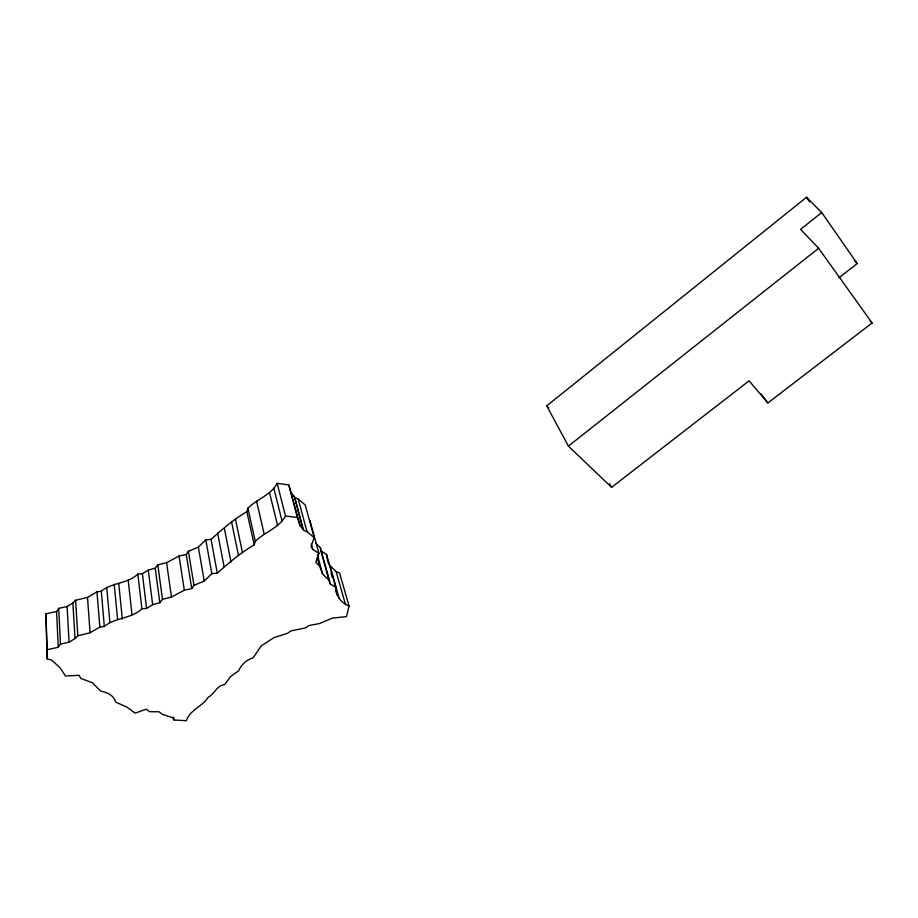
<?xml version="1.0" encoding="UTF-8"?>
<svg xmlns="http://www.w3.org/2000/svg" width="918" height="918" viewBox="0 0 918 918"><rect width="100%" height="100%" fill="white"/><g stroke="black" fill="none" stroke-linecap="round" stroke-linejoin="round"><path stroke-width="1.38" d="M349.058 605.983C341.347 603.275 335.655 595.633 335.781 587.336L329.952 583.733L329.539 580.727L322.643 574.094L319.533 566.004L315.781 562.378L318.925 553.313L312.877 549.538L310.995 546.439L314.197 537.638L307.002 531.683L303.456 530.111L300.002 525.498L288.803 484.888L277.167 483.338C270.902 495.25 256.983 498.99 247.917 508.205L246.873 511.705C233.642 519.37 222.351 529.227 211.06 539.371L205.77 539.841L198.38 547.082L188.419 551.282L186.262 554.472L179.044 556.01L166.583 562.677L157.816 564.822L155.234 568.162L148.28 570.078L142.382 573.727L137.838 574.071C127.35 584.089 111.996 582.276 101.313 591.238L96.964 591.8L87.497 597.411L75.586 600.269L72.866 602.988L67.083 606.488L58.695 608.393L56.56 611.503L45.923 613.786L47.277 658.986L51.523 660.008L59.888 667.581L65.557 676.038L79.109 675.304L80.75 678.379L92.362 682.751L100.773 691.174C106.981 692.115 114.13 695.511 115.691 702.109L126.891 707.101L135.107 713.137L146.26 709.201L149.588 711.68L158.998 711.771L162.486 714.388L172.71 717.704L174.018 719.987L186.343 720.722C190.095 709.614 202.373 706.642 208.168 697.29C214.525 693.939 216.694 685.505 224.772 684.507L230.544 676.6L238.818 670.668C241.182 664.414 246.827 659.732 253.161 657.827L261.286 645.802L273.943 637.654L287.277 633.386L291.19 630.861L305.384 627.923L309.182 625.479L319.395 623.586L332.201 618.147L346.476 616.609L349.058 605.983L339.568 572.993L336.103 571.547L329.906 565.499L327.898 562.137M47.277 658.986L45.923 613.786M47.311 649.669L58.259 647.27L60.462 644.115L69.091 642.118L75.035 638.538L77.835 635.772L90.09 632.789L99.844 627.04L104.319 626.443C115.347 617.286 131.079 619.007 141.911 608.806L146.593 608.416L152.663 604.675L159.812 602.69L162.486 599.293L171.494 597.056L184.323 590.217L191.747 588.599L193.985 585.374L204.232 581.048L211.851 573.67L217.291 573.153C228.949 562.803 240.608 552.751 254.217 544.913L255.296 541.368L247.917 508.205M255.296 541.368C264.659 531.97 278.923 528.148 285.475 515.996L277.167 483.338M821.713 212.517L800.599 229.351L818.626 248.273L872.1 322.998L767.873 402.968L749.099 380.821L611.595 487.355L568.403 446.125L546.738 405.871L806.52 197.278L821.713 212.517L857.194 263.546L838.857 277.879M568.403 446.125L818.626 248.273M285.475 515.996L297.421 517.477L300.002 525.498M291.362 492.851L294.747 497.441L298.201 499.025L305.235 504.98L314.197 537.638M335.781 587.336L326.521 554.403L320.818 550.777L329.952 583.733M546.738 405.871L548.757 407.821M315.574 543.054L320.405 547.794L329.539 580.727M854.337 260.62L857.194 263.546M870.195 320.967L872.1 322.998M761.056 393.96L767.873 402.968M806.52 197.278L809.733 201.88M609.541 483.683L611.595 487.355M336.103 571.547L345.512 604.549M329.906 565.499L339.19 598.502M330.985 573.142L332.144 577.261M335.609 589.631L337.147 595.139M309.917 520.529L318.925 553.313M317.399 554.874L322.643 574.094M317.284 557.777L319.533 566.004M311.397 544.076L312.877 549.538M298.201 499.025L307.002 531.683M294.747 497.441L303.456 530.111M294.23 496.248L302.94 528.906M288.803 484.888L297.421 517.477M273.828 488.192L282.021 520.931M269.571 492.771L277.626 525.589M256.558 501.171L264.2 534.196M246.873 511.705L254.217 544.913M235.49 519.267L242.478 552.647M231.474 521.424L238.347 554.862M224.394 528.504L231.038 562.08M217.623 533.002L224.072 566.67M211.06 539.371L217.291 573.153M205.77 539.841L211.851 573.67M326.521 554.403L327.669 560.852M198.38 547.082L204.232 581.048M188.419 551.282L193.985 585.374M186.262 554.472L191.747 588.599M179.044 556.01L184.323 590.217M166.583 562.677L171.494 597.056M320.405 547.794L320.68 549.779M157.816 564.822L162.486 599.293M155.234 568.162L159.812 602.69M173.651 717.165L174.018 719.987M148.28 570.078L152.663 604.675M142.382 573.727L146.593 608.416M137.838 574.071L141.911 608.806M128.199 579.981L131.997 614.842M118.812 584.089L122.335 619.076M114.211 584.318L117.596 619.352M106.706 587.256L109.873 622.37M101.313 591.238L104.319 626.443M96.964 591.8L99.844 627.04M87.497 597.411L90.09 632.789M75.586 600.269L77.835 635.772M72.866 602.988L75.035 638.538M67.083 606.488L69.091 642.118M58.695 608.393L60.462 644.115M56.56 611.503L58.259 647.27"/></g></svg>
